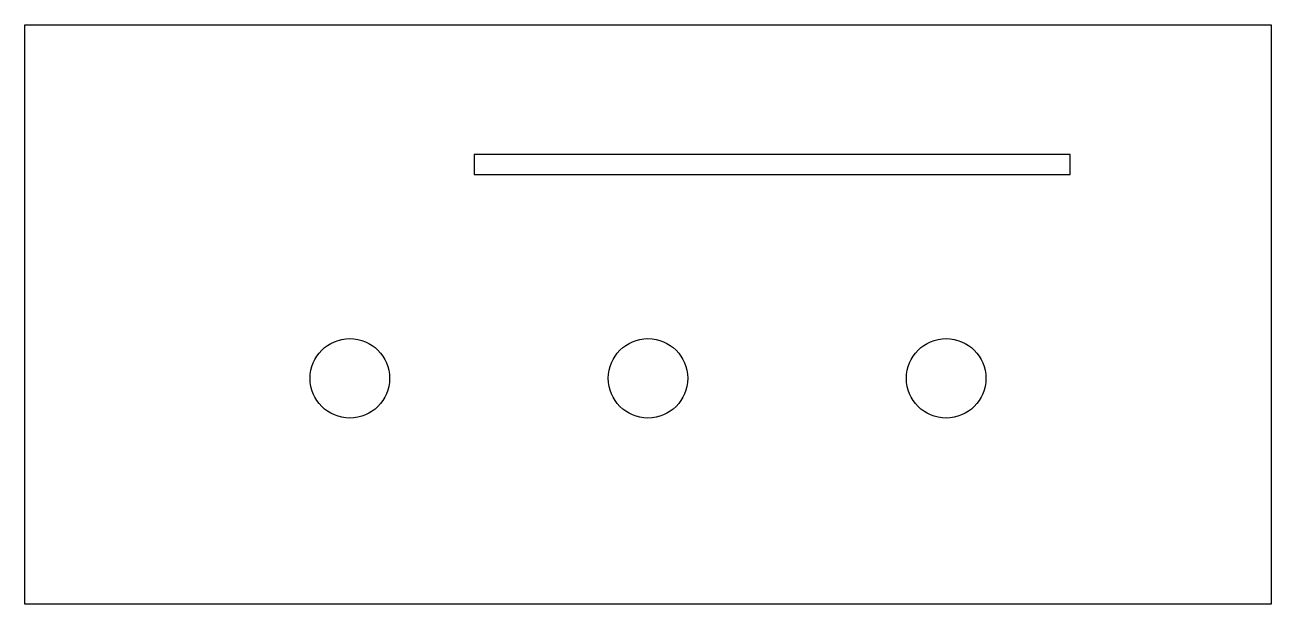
# Model space of a CAD drawing. Header units: inches. Extents: x -2.46 to 2.48, y -2.47 to -0.18.
import ezdxf

# ---------------------------------------------------------------- set-up
doc = ezdxf.new("R2010")
doc.units = ezdxf.units.IN
doc.layers.get('0').update_dxf_attribs({"linetype": 'CONTINUOUS'})

msp = doc.modelspace()

# ---------------------------------------------------------------- linework, layer by layer
for points in [[(-2.4606, -2.4685), (-2.4606, -0.1757), (2.4764, -0.1757), (2.4764, -2.4685)], [(-0.6811, -0.689), (-0.6811, -0.7677), (1.6811, -0.7677), (1.6811, -0.689)]]:
    msp.add_lwpolyline(points, close=True)
for centre in [(-1.1732, -1.5748), (0.0079, -1.5748), (1.189, -1.5748)]:
    msp.add_circle(centre, 0.1575)

doc.saveas('drawing.dxf')
